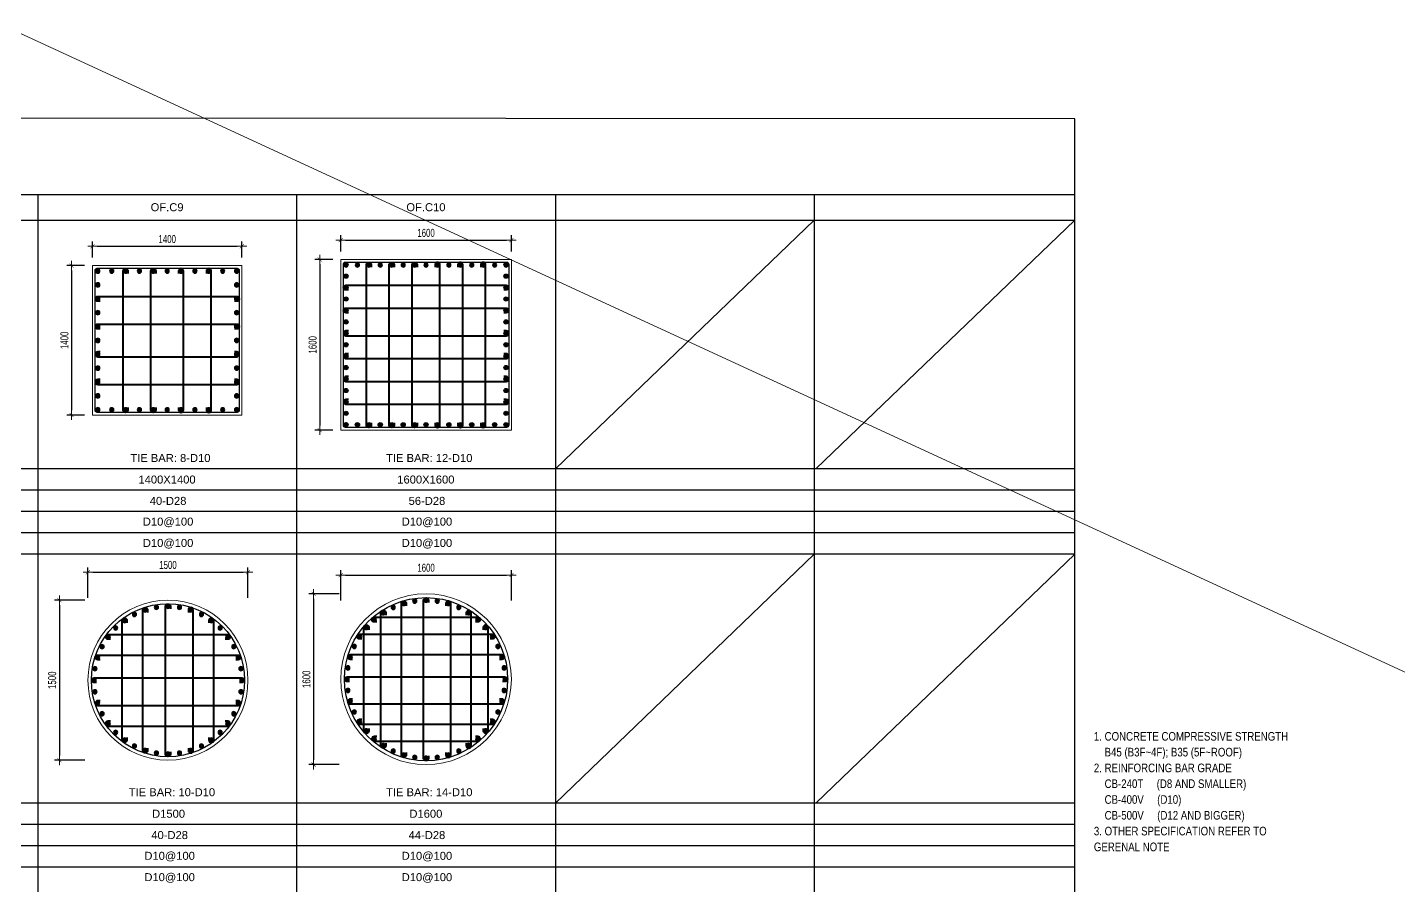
# Model space of a CAD drawing. Header units: millimetres. Extents: x 49323 to 406889, y -6102 to 181761.
# Drawn here: x 341986 to 354837, y 77415 to 85459 of the extents above; entities that cross this region are included whole.
import ezdxf
from ezdxf.enums import TextEntityAlignment as Align

# ---------------------------------------------------------------- set-up
doc = ezdxf.new("R2010")
doc.units = ezdxf.units.MM
doc.linetypes.add('CENTER2', pattern=[1.125, 0.75, -0.125, 0.125, -0.125])
doc.layers.get('Defpoints').update_dxf_attribs({"color": 151, "lineweight": 9})
for name, color, linetype in [('2', 2, 'Continuous'), ('A-ANNO-LEAD', 4, 'Continuous'), ('CEN', 1, 'CENTER2'), ('STL', 3, 'Continuous'), ('TIT1', 3, 'Continuous')]:
    doc.layers.add(name, color=color, linetype=linetype)
for name, color, linetype, lineweight in [('NDC_S_CONTINUOUS', 3, 'Continuous', 20), ('NDC_S_DIM', 1, 'Continuous', 15), ('NDC_S_STIRRUP', 4, 'Continuous', 40)]:
    doc.layers.add(name, color=color, linetype=linetype, lineweight=lineweight)
doc.styles.add('ARIAL', font='arial.ttf', dxfattribs={"width": 0.8})
doc.styles.add('NDC_ARIAL', font='arial.ttf', dxfattribs={"width": 0.85})
doc.styles.add('NDC_DIM', font='', dxfattribs={"width": 0.75})
doc.styles.get('NDC_DIM').set_extended_font_data('Dotum')
doc.dimstyles.new('NDC_dim_30', dxfattribs={"dimscale": 30, "dimtxt": 2.5, "dimasz": 1.5, "dimexe": 1.5, "dimexo": 2.5, "dimgap": 1, "dimtad": 1, "dimdec": 0, "dimzin": 0, "dimdsep": 46, "dimtxsty": 'NDC_DIM', "dimblk": 'DIMMARK', "dimcen": 0.09, "dimdle": 1.2, "dimclrd": 1, "dimclre": 1, "dimclrt": 3, "dimadec": 0, "dimazin": 0, "dimtfac": 1, "dimtdec": 0, "dimtix": 1, "dimtofl": 0, "dimtmove": 0, "dimatfit": 3, "dimfxl": 8, "dimfxlon": 1, "dimtolj": 1, "dimtzin": 0, "dimarcsym": 0})

# ---------------------------------------------------------------- blocks, each defined once
blk = doc.blocks.new('GN')
at = {"layer": 'TIT1', "insert": (0, 0), "char_height": 81, "width": 1996.3, "attachment_point": 1, "line_spacing_factor": 1.096296, "style": 'ARIAL'}
blk.add_mtext('\\A1;1. CONCRETE COMPRESSIVE STRENGTH\\P    B45 (B3F~4F); B35 (5F~ROOF)\\P2. REINFORCING BAR GRADE\\P    CB-240T     (D8 AND SMALLER)\\P    CB-400V     (D10)\\P    CB-500V     (D12 AND BIGGER)\\P3. OTHER SPECIFICATION REFER TO GERENAL NOTE ', dxfattribs=at)
blk = doc.blocks.new('8')
at = {"layer": '2'}
blk.add_hatch(color=256, dxfattribs=at).paths.add_polyline_path([(20, 0, 0.386127), (2, 20), (-2, 20, 0.386127), (-20, 0, 1)])
blk.add_circle((0, 0), 20, dxfattribs=at)
blk = doc.blocks.new('5')
at = {"layer": 'CEN', "rotation": 180}
blk.add_blockref('8', (0, 0), dxfattribs=at)
blk = doc.blocks.new('*U1867')
at = {"layer": 'STL', "xscale": -1}
blk.add_blockref('5', (0, 0), dxfattribs=at)
blk = doc.blocks.new('*U1868')
at = {"layer": 'NDC_S_DIM', "color": 0, "linetype": 'ByBlock', "lineweight": -2, "transparency": 16777216}
for p, rotation in [((295926, 68507), 18.00000000000001), ((296032, 68532), 8.999999999999943), ((296248, 68532), 351.0000000000001), ((296354, 68507), 342.0000000000001), ((295733, 68408), 36), ((295826, 68465), 27.00000000000001), ((296454, 68465), 333), ((296547, 68408), 324), ((295580, 68255), 54), ((295650, 68338), 45.00000000000001), ((296629, 68338), 315), ((296700, 68255), 306), ((295523, 68163), 63), ((296757, 68163), 297), ((295481, 68062), 72), ((296798, 68062), 288), ((295448, 67848), 90), ((295456, 67957), 81), ((296823, 67957), 279), ((296832, 67848), 270), ((295456, 67740), 99.00000000000001), ((296823, 67740), 261), ((295481, 67634), 108), ((296798, 67634), 252), ((295523, 67534), 117), ((295580, 67441), 126), ((296700, 67441), 234), ((296757, 67534), 243), ((295650, 67359), 135), ((296629, 67359), 225.0000000000001), ((295733, 67288), 144), ((295826, 67232), 153), ((295926, 67190), 162.0000000000001), ((296354, 67190), 197.9999999999999), ((296454, 67232), 207), ((296547, 67288), 216), ((296032, 67165), 171), ((296140, 67156), 180), ((296248, 67165), 189)]:
    blk.add_blockref('*U1867', p, dxfattribs=dict(at, rotation=rotation))
blk.add_blockref('*U1867', (296140, 68541), dxfattribs=at)
blk = doc.blocks.new('DIMMARK')
at = {"layer": 'NDC_S_DIM', "color": 1}
blk.add_line((-1.5, 0), (1, 0), dxfattribs=at)
at = {"layer": 'NDC_S_DIM', "color": 2, "const_width": 0.1}
blk.add_lwpolyline([(-0.42, -0.42), (0.42, 0.42)], dxfattribs=at)
blk = doc.blocks.new('*D1915')
at = {"layer": 'Defpoints', "color": 0, "ltscale": 40, "transparency": 16777216}
for p in [(344053, 80352), (342553, 79340), (344053, 79340)]:
    blk.add_point(p, dxfattribs=at)
at = {"layer": 'NDC_S_DIM', "color": 1, "lineweight": -2, "ltscale": 40, "transparency": 16777216}
for p, q in [((342553, 80112), (342553, 80397)), ((342598, 80352), (344008, 80352)), ((344053, 80112), (344053, 80397))]:
    blk.add_line(p, q, dxfattribs=at)
at = {"layer": 'NDC_S_DIM', "color": 1, "lineweight": -2, "ltscale": 40, "transparency": 16777216, "xscale": 45, "yscale": 45, "zscale": 45, "rotation": 180}
blk.add_blockref('DIMMARK', (342553, 80352), dxfattribs=at)
at = {"layer": 'NDC_S_DIM', "color": 1, "lineweight": -2, "ltscale": 40, "transparency": 16777216, "xscale": 45, "yscale": 45, "zscale": 45}
blk.add_blockref('DIMMARK', (344053, 80352), dxfattribs=at)
at = {"layer": 'NDC_S_DIM', "color": 3, "ltscale": 40, "transparency": 16777216, "insert": (343303, 80420), "char_height": 75, "attachment_point": 5, "style": 'NDC_DIM'}
blk.add_mtext('\\A1;1500', dxfattribs=at)
blk = doc.blocks.new('*D1916')
at = {"layer": 'Defpoints', "color": 0, "ltscale": 40, "transparency": 16777216}
for p in [(343303, 80090), (342285, 78590), (343303, 78590)]:
    blk.add_point(p, dxfattribs=at)
at = {"layer": 'NDC_S_DIM', "color": 1, "lineweight": -2, "ltscale": 40, "transparency": 16777216}
for p, q in [((342525, 80090), (342240, 80090)), ((342285, 80045), (342285, 78635)), ((342525, 78590), (342240, 78590))]:
    blk.add_line(p, q, dxfattribs=at)
at = {"layer": 'NDC_S_DIM', "color": 1, "lineweight": -2, "ltscale": 40, "transparency": 16777216, "xscale": 45, "yscale": 45, "zscale": 45}
for p, rotation in [((342285, 80090), 90), ((342285, 78590), 270)]:
    blk.add_blockref('DIMMARK', p, dxfattribs=dict(at, rotation=rotation))
at = {"layer": 'NDC_S_DIM', "color": 3, "ltscale": 40, "transparency": 16777216, "insert": (342218, 79340), "char_height": 75, "attachment_point": 5, "rotation": 90, "style": 'NDC_DIM'}
blk.add_mtext('\\A1;1500', dxfattribs=at)
blk = doc.blocks.new('*D1917')
at = {"layer": 'Defpoints', "color": 0, "ltscale": 40, "transparency": 16777216}
for p in [(343996, 83408), (342596, 83226), (343996, 83226)]:
    blk.add_point(p, dxfattribs=at)
at = {"layer": 'NDC_S_DIM', "color": 1, "lineweight": -2, "ltscale": 40, "transparency": 16777216}
for p, q in [((342596, 83301), (342596, 83453)), ((342641, 83408), (343951, 83408)), ((343996, 83301), (343996, 83453))]:
    blk.add_line(p, q, dxfattribs=at)
at = {"layer": 'NDC_S_DIM', "color": 1, "lineweight": -2, "ltscale": 40, "transparency": 16777216, "xscale": 45, "yscale": 45, "zscale": 45, "rotation": 180}
blk.add_blockref('DIMMARK', (342596, 83408), dxfattribs=at)
at = {"layer": 'NDC_S_DIM', "color": 1, "lineweight": -2, "ltscale": 40, "transparency": 16777216, "xscale": 45, "yscale": 45, "zscale": 45}
blk.add_blockref('DIMMARK', (343996, 83408), dxfattribs=at)
at = {"layer": 'NDC_S_DIM', "color": 3, "ltscale": 40, "transparency": 16777216, "insert": (343296, 83475), "char_height": 75, "attachment_point": 5, "style": 'NDC_DIM'}
blk.add_mtext('\\A1;1400', dxfattribs=at)
blk = doc.blocks.new('*D1918')
at = {"layer": 'Defpoints', "color": 0, "ltscale": 40, "transparency": 16777216}
for p in [(342596, 83226), (342400, 81826), (342596, 81826)]:
    blk.add_point(p, dxfattribs=at)
at = {"layer": 'NDC_S_DIM', "color": 1, "lineweight": -2, "ltscale": 40, "transparency": 16777216}
for p, q in [((342521, 83226), (342355, 83226)), ((342400, 83181), (342400, 81871)), ((342521, 81826), (342355, 81826))]:
    blk.add_line(p, q, dxfattribs=at)
at = {"layer": 'NDC_S_DIM', "color": 1, "lineweight": -2, "ltscale": 40, "transparency": 16777216, "xscale": 45, "yscale": 45, "zscale": 45}
for p, rotation in [((342400, 83226), 90), ((342400, 81826), 270)]:
    blk.add_blockref('DIMMARK', p, dxfattribs=dict(at, rotation=rotation))
at = {"layer": 'NDC_S_DIM', "color": 3, "ltscale": 40, "transparency": 16777216, "insert": (342333, 82526), "char_height": 75, "attachment_point": 5, "rotation": 90, "style": 'NDC_DIM'}
blk.add_mtext('\\A1;1400', dxfattribs=at)
blk = doc.blocks.new('*U1845')
at = {"layer": 'STL', "xscale": -1, "rotation": 270}
blk.add_blockref('5', (0, 0), dxfattribs=at)
blk = doc.blocks.new('*U1846')
at = {"layer": 'NDC_S_DIM', "color": 0, "linetype": 'ByBlock', "lineweight": -2, "transparency": 16777216}
for p in [(306344, 79984), (306474, 79984), (306604, 79984), (306734, 79984), (306864, 79984), (306994, 79984), (307124, 79984), (307254, 79984), (307384, 79984), (307514, 79984), (307644, 79984)]:
    blk.add_blockref('*U1845', p, dxfattribs=at)
blk = doc.blocks.new('*U1847')
at = {"layer": 'STL', "xscale": -1, "rotation": 270}
blk.add_blockref('5', (0, 0), dxfattribs=at)
blk = doc.blocks.new('*U1848')
at = {"layer": 'NDC_S_DIM', "color": 0, "linetype": 'ByBlock', "lineweight": -2, "transparency": 16777216}
for p in [(306344, 79984), (306474, 79984), (306604, 79984), (306734, 79984), (306864, 79984), (306994, 79984), (307124, 79984), (307254, 79984), (307384, 79984), (307514, 79984), (307644, 79984)]:
    blk.add_blockref('*U1847', p, dxfattribs=at)
blk = doc.blocks.new('*U1849')
at = {"layer": 'STL', "xscale": -1, "rotation": 270}
blk.add_blockref('5', (0, 0), dxfattribs=at)
blk = doc.blocks.new('*U1850')
at = {"layer": 'NDC_S_DIM', "color": 0, "linetype": 'ByBlock', "lineweight": -2, "transparency": 16777216}
for p in [(306344, 79984), (306474, 79984), (306604, 79984), (306734, 79984), (306864, 79984), (306994, 79984), (307124, 79984), (307254, 79984), (307384, 79984), (307514, 79984), (307644, 79984)]:
    blk.add_blockref('*U1849', p, dxfattribs=at)
blk = doc.blocks.new('*U1851')
at = {"layer": 'STL', "xscale": -1, "rotation": 270}
blk.add_blockref('5', (0, 0), dxfattribs=at)
blk = doc.blocks.new('*U1852')
at = {"layer": 'NDC_S_DIM', "color": 0, "linetype": 'ByBlock', "lineweight": -2, "transparency": 16777216}
for p in [(306344, 79984), (306474, 79984), (306604, 79984), (306734, 79984), (306864, 79984), (306994, 79984), (307124, 79984), (307254, 79984), (307384, 79984), (307514, 79984), (307644, 79984)]:
    blk.add_blockref('*U1851', p, dxfattribs=at)
blk = doc.blocks.new('*U1869')
at = {"layer": 'STL', "xscale": -1}
blk.add_blockref('5', (0, 0), dxfattribs=at)
blk = doc.blocks.new('*U1870')
at = {"layer": 'NDC_S_DIM', "color": 0, "linetype": 'ByBlock', "lineweight": -2, "transparency": 16777216}
for p, rotation in [((295740, 68471), 32.72727272727273), ((295832, 68521), 24.54545454545455), ((295931, 68558), 16.36363636363635), ((296034, 68581), 8.181818181818112), ((296245, 68581), 351.8181818181819), ((296348, 68558), 343.6363636363637), ((296447, 68521), 335.4545454545455), ((296540, 68471), 327.2727272727273), ((295655, 68408), 40.90909090909091), ((296624, 68408), 319.0909090909092), ((295517, 68248), 57.27272727272731), ((295581, 68333), 49.09090909090912), ((296699, 68333), 310.9090909090909), ((296762, 68248), 302.7272727272727), ((295467, 68156), 65.45454545454547), ((296813, 68156), 294.5454545454546), ((295430, 68057), 73.63636363636364), ((296850, 68057), 286.3636363636364), ((295400, 67848), 90), ((295407, 67954), 81.81818181818183), ((296872, 67954), 278.1818181818182), ((296880, 67848), 270), ((295407, 67743), 98.1818181818182), ((296872, 67743), 261.8181818181818), ((295430, 67640), 106.3636363636363), ((296850, 67640), 253.6363636363637), ((295467, 67541), 114.5454545454546), ((295517, 67448), 122.7272727272727), ((296762, 67448), 237.2727272727273), ((296813, 67541), 245.4545454545454), ((295581, 67364), 130.9090909090909), ((296699, 67364), 229.0909090909092), ((295655, 67289), 139.0909090909091), ((295740, 67226), 147.2727272727273), ((296540, 67226), 212.7272727272727), ((296624, 67289), 220.9090909090909), ((295832, 67175), 155.4545454545455), ((295931, 67138), 163.6363636363637), ((296034, 67116), 171.8181818181819), ((296140, 67108), 180), ((296245, 67116), 188.1818181818181), ((296348, 67138), 196.3636363636364), ((296447, 67175), 204.5454545454546)]:
    blk.add_blockref('*U1869', p, dxfattribs=dict(at, rotation=rotation))
blk.add_blockref('*U1869', (296140, 68588), dxfattribs=at)
blk = doc.blocks.new('*D1897')
at = {"layer": 'Defpoints', "color": 0, "ltscale": 40, "transparency": 16777216}
for p in [(346522, 80326), (344922, 79349), (346522, 79349)]:
    blk.add_point(p, dxfattribs=at)
at = {"layer": 'NDC_S_DIM', "color": 1, "lineweight": -2, "ltscale": 40, "transparency": 16777216}
for p, q in [((344922, 80086), (344922, 80371)), ((344967, 80326), (346477, 80326)), ((346522, 80086), (346522, 80371))]:
    blk.add_line(p, q, dxfattribs=at)
at = {"layer": 'NDC_S_DIM', "color": 1, "lineweight": -2, "ltscale": 40, "transparency": 16777216, "xscale": 45, "yscale": 45, "zscale": 45, "rotation": 180}
blk.add_blockref('DIMMARK', (344922, 80326), dxfattribs=at)
at = {"layer": 'NDC_S_DIM', "color": 1, "lineweight": -2, "ltscale": 40, "transparency": 16777216, "xscale": 45, "yscale": 45, "zscale": 45}
blk.add_blockref('DIMMARK', (346522, 80326), dxfattribs=at)
at = {"layer": 'NDC_S_DIM', "color": 3, "ltscale": 40, "transparency": 16777216, "insert": (345722, 80394), "char_height": 75, "attachment_point": 5, "style": 'NDC_DIM'}
blk.add_mtext('\\A1;1600', dxfattribs=at)
blk = doc.blocks.new('*D1898')
at = {"layer": 'Defpoints', "color": 0, "ltscale": 40, "transparency": 16777216}
for p in [(345722, 80149), (344668, 78549), (345722, 78549)]:
    blk.add_point(p, dxfattribs=at)
at = {"layer": 'NDC_S_DIM', "color": 1, "lineweight": -2, "ltscale": 40, "transparency": 16777216}
for p, q in [((344908, 80149), (344623, 80149)), ((344668, 80104), (344668, 78594)), ((344908, 78549), (344623, 78549))]:
    blk.add_line(p, q, dxfattribs=at)
at = {"layer": 'NDC_S_DIM', "color": 1, "lineweight": -2, "ltscale": 40, "transparency": 16777216, "xscale": 45, "yscale": 45, "zscale": 45}
for p, rotation in [((344668, 80149), 90), ((344668, 78549), 270)]:
    blk.add_blockref('DIMMARK', p, dxfattribs=dict(at, rotation=rotation))
at = {"layer": 'NDC_S_DIM', "color": 3, "ltscale": 40, "transparency": 16777216, "insert": (344601, 79349), "char_height": 75, "attachment_point": 5, "rotation": 90, "style": 'NDC_DIM'}
blk.add_mtext('\\A1;1600', dxfattribs=at)
blk = doc.blocks.new('*D1899')
at = {"layer": 'Defpoints', "color": 0, "ltscale": 40, "transparency": 16777216}
for p in [(346522, 83466), (344922, 83284), (346522, 83284)]:
    blk.add_point(p, dxfattribs=at)
at = {"layer": 'NDC_S_DIM', "color": 1, "lineweight": -2, "ltscale": 40, "transparency": 16777216}
for p, q in [((344922, 83359), (344922, 83511)), ((344967, 83466), (346477, 83466)), ((346522, 83359), (346522, 83511))]:
    blk.add_line(p, q, dxfattribs=at)
at = {"layer": 'NDC_S_DIM', "color": 1, "lineweight": -2, "ltscale": 40, "transparency": 16777216, "xscale": 45, "yscale": 45, "zscale": 45, "rotation": 180}
blk.add_blockref('DIMMARK', (344922, 83466), dxfattribs=at)
at = {"layer": 'NDC_S_DIM', "color": 1, "lineweight": -2, "ltscale": 40, "transparency": 16777216, "xscale": 45, "yscale": 45, "zscale": 45}
blk.add_blockref('DIMMARK', (346522, 83466), dxfattribs=at)
at = {"layer": 'NDC_S_DIM', "color": 3, "ltscale": 40, "transparency": 16777216, "insert": (345722, 83533), "char_height": 75, "attachment_point": 5, "style": 'NDC_DIM'}
blk.add_mtext('\\A1;1600', dxfattribs=at)
blk = doc.blocks.new('*D1900')
at = {"layer": 'Defpoints', "color": 0, "ltscale": 40, "transparency": 16777216}
for p in [(344922, 83284), (344726, 81684), (344922, 81684)]:
    blk.add_point(p, dxfattribs=at)
at = {"layer": 'NDC_S_DIM', "color": 1, "lineweight": -2, "ltscale": 40, "transparency": 16777216}
for p, q in [((344847, 83284), (344681, 83284)), ((344726, 83239), (344726, 81729)), ((344847, 81684), (344681, 81684))]:
    blk.add_line(p, q, dxfattribs=at)
at = {"layer": 'NDC_S_DIM', "color": 1, "lineweight": -2, "ltscale": 40, "transparency": 16777216, "xscale": 45, "yscale": 45, "zscale": 45}
for p, rotation in [((344726, 83284), 90), ((344726, 81684), 270)]:
    blk.add_blockref('DIMMARK', p, dxfattribs=dict(at, rotation=rotation))
at = {"layer": 'NDC_S_DIM', "color": 3, "ltscale": 40, "transparency": 16777216, "insert": (344659, 82484), "char_height": 75, "attachment_point": 5, "rotation": 90, "style": 'NDC_DIM'}
blk.add_mtext('\\A1;1600', dxfattribs=at)
blk = doc.blocks.new('*U1859')
at = {"layer": 'STL', "xscale": -1, "rotation": 270}
blk.add_blockref('5', (0, 0), dxfattribs=at)
blk = doc.blocks.new('*U1860')
at = {"layer": 'NDC_S_DIM', "color": 0, "linetype": 'ByBlock', "lineweight": -2, "transparency": 16777216}
for p in [(308770, 80184), (308877, 80184), (308984, 80184), (309091, 80184), (309199, 80184), (309306, 80184), (309413, 80184), (309520, 80184), (309627, 80184), (309734, 80184), (309842, 80184), (309949, 80184), (310056, 80184), (310163, 80184), (310270, 80184)]:
    blk.add_blockref('*U1859', p, dxfattribs=at)
blk = doc.blocks.new('*U1853')
at = {"layer": 'STL', "xscale": -1, "rotation": 270}
blk.add_blockref('5', (0, 0), dxfattribs=at)
blk = doc.blocks.new('*U1854')
at = {"layer": 'NDC_S_DIM', "color": 0, "linetype": 'ByBlock', "lineweight": -2, "transparency": 16777216}
for p in [(308770, 80184), (308877, 80184), (308984, 80184), (309091, 80184), (309199, 80184), (309306, 80184), (309413, 80184), (309520, 80184), (309627, 80184), (309734, 80184), (309842, 80184), (309949, 80184), (310056, 80184), (310163, 80184), (310270, 80184)]:
    blk.add_blockref('*U1853', p, dxfattribs=at)
blk = doc.blocks.new('*U1855')
at = {"layer": 'STL', "xscale": -1, "rotation": 270}
blk.add_blockref('5', (0, 0), dxfattribs=at)
blk = doc.blocks.new('*U1856')
at = {"layer": 'NDC_S_DIM', "color": 0, "linetype": 'ByBlock', "lineweight": -2, "transparency": 16777216}
for p in [(308770, 80184), (308877, 80184), (308984, 80184), (309091, 80184), (309199, 80184), (309306, 80184), (309413, 80184), (309520, 80184), (309627, 80184), (309734, 80184), (309842, 80184), (309949, 80184), (310056, 80184), (310163, 80184), (310270, 80184)]:
    blk.add_blockref('*U1855', p, dxfattribs=at)
blk = doc.blocks.new('*U1857')
at = {"layer": 'STL', "xscale": -1, "rotation": 270}
blk.add_blockref('5', (0, 0), dxfattribs=at)
blk = doc.blocks.new('*U1858')
at = {"layer": 'NDC_S_DIM', "color": 0, "linetype": 'ByBlock', "lineweight": -2, "transparency": 16777216}
for p in [(308770, 80184), (308877, 80184), (308984, 80184), (309091, 80184), (309199, 80184), (309306, 80184), (309413, 80184), (309520, 80184), (309627, 80184), (309734, 80184), (309842, 80184), (309949, 80184), (310056, 80184), (310163, 80184), (310270, 80184)]:
    blk.add_blockref('*U1857', p, dxfattribs=at)

msp = doc.modelspace()

# ---------------------------------------------------------------- linework, layer by layer
at = {"layer": 'A-ANNO-LEAD'}
msp.add_lwpolyline([(330466.4, 67994), (351801.4, 67980.8), (351801.4, 84600.8), (330466.4, 84614)], close=True, dxfattribs=at)
at = {"layer": 'Defpoints', "ltscale": 40}
msp.add_line((302635, 103524.5), (380959.6, 67394), dxfattribs=at)
at = {"layer": 'NDC_S_CONTINUOUS', "ltscale": 70}
for points in [[(346521.8, 83284), (346521.8, 81684), (344921.8, 81684), (344921.8, 83284), (346521.8, 83284)], [(343995.7, 83226), (343995.7, 81826), (342595.7, 81826), (342595.7, 83226), (343995.7, 83226)]]:
    msp.add_lwpolyline(points, dxfattribs=at)
for centre, radius in [((343302.9, 79339.7), 750), ((345721.8, 79349.3), 800)]:
    msp.add_circle(centre, radius, dxfattribs=at)
at = {"layer": 'NDC_S_STIRRUP', "lineweight": -2, "ltscale": 1000}
for points in [[(343970.7, 83181), (343970.7, 81871, -0.4142136), (343950.7, 81851), (342640.7, 81851, -0.4142136), (342620.7, 81871), (342620.7, 83181, -0.4142136), (342640.7, 83201), (343950.7, 83201, -0.4142136)], [(346496.8, 83239), (346496.8, 81729, -0.4142136), (346476.8, 81709), (344966.8, 81709, -0.4142136), (344946.8, 81729), (344946.8, 83239, -0.4142136), (344966.8, 83259), (346476.8, 83259, -0.4142136)]]:
    msp.add_lwpolyline(points, format="xyb", close=True, dxfattribs=at)
at = {"layer": 'NDC_S_STIRRUP'}
for points in [[(342928, 81895.7), (342928, 81873.5, -1), (342883, 81873.5), (342883, 83175.5, -1), (342928, 83175.5), (342928, 83153.4)], [(343188.1, 81895.7), (343188.1, 81873.5, -1), (343143.1, 81873.5), (343143.1, 83175.5, -1), (343188.1, 83175.5), (343188.1, 83153.4)], [(343403.2, 81895.7), (343403.2, 81873.5, 1), (343448.2, 81873.5), (343448.2, 83175.5, 1), (343403.2, 83175.5), (343403.2, 83153.4)], [(343663.3, 81895.7), (343663.3, 81873.5, 1), (343708.3, 81873.5), (343708.3, 83175.5, 1), (343663.3, 83175.5), (343663.3, 83153.4)], [(345208.4, 81753.6), (345208.4, 81731.4, -1), (345163.4, 81731.4), (345163.4, 83233.5, -1), (345208.4, 83233.5), (345208.4, 83211.3)], [(345422.7, 81753.6), (345422.7, 81731.4, -1), (345377.7, 81731.4), (345377.7, 83233.5, -1), (345422.7, 83233.5), (345422.7, 83211.3)], [(345637.1, 81753.6), (345637.1, 81731.4, -1), (345592.1, 81731.4), (345592.1, 83233.5, -1), (345637.1, 83233.5), (345637.1, 83211.3)], [(345806.4, 81753.6), (345806.4, 81731.4, 1), (345851.5, 81731.4), (345851.5, 83233.5, 1), (345806.4, 83233.5), (345806.4, 83211.3)], [(346020.8, 81753.6), (346020.8, 81731.4, 1), (346065.8, 81731.4), (346065.8, 83233.5, 1), (346020.8, 83233.5), (346020.8, 83211.3)], [(346235.1, 81753.6), (346235.1, 81731.4, 1), (346280.2, 81731.4), (346280.2, 83233.5, 1), (346235.1, 83233.5), (346235.1, 83211.3)], [(344993.7, 82998.1), (344971.5, 82998.1, -1), (344971.5, 83043.1), (346473.6, 83043.1, -1), (346473.6, 82998.1), (346451.4, 82998.1)], [(342667.6, 82892.9), (342645.4, 82892.9, -1), (342645.4, 82938), (343947.5, 82938, -1), (343947.5, 82892.9), (343925.3, 82892.9)], [(344993.7, 82783.7), (344971.5, 82783.7, -1), (344971.5, 82828.7), (346473.6, 82828.7, -1), (346473.6, 82783.7), (346451.4, 82783.7)], [(342667.6, 82632.8), (342645.4, 82632.8, -1), (342645.4, 82677.9), (343947.5, 82677.9, -1), (343947.5, 82632.8), (343925.3, 82632.8)], [(344993.7, 82614.4), (344971.5, 82614.4, 1), (344971.5, 82569.3), (346473.6, 82569.3, 1), (346473.6, 82614.4), (346451.4, 82614.4)], [(342667.6, 82417.8), (342645.4, 82417.8, 1), (342645.4, 82372.8), (343947.5, 82372.8, 1), (343947.5, 82417.8), (343925.3, 82417.8)], [(344993.7, 82400), (344971.5, 82400, 1), (344971.5, 82355), (346473.6, 82355, 1), (346473.6, 82400), (346451.4, 82400)], [(342667.6, 82157.7), (342645.4, 82157.7, 1), (342645.4, 82112.7), (343947.5, 82112.7, 1), (343947.5, 82157.7), (343925.3, 82157.7)], [(344993.7, 82185.7), (344971.5, 82185.7, 1), (344971.5, 82140.6), (346473.6, 82140.6, 1), (346473.6, 82185.7), (346451.4, 82185.7)], [(344993.7, 81971.3), (344971.5, 81971.3, 1), (344971.5, 81926.3), (346473.6, 81926.3, 1), (346473.6, 81971.3), (346451.4, 81971.3)], [(345535.8, 78661.4), (345535.8, 78639.3, -1), (345490.8, 78639.3), (345490.8, 80059.3, -1), (345535.8, 80059.3), (345535.8, 80037.2)], [(345744.3, 78631.4), (345744.3, 78609.3, -1), (345699.3, 78609.3), (345699.3, 80089.3, -1), (345744.3, 80089.3), (345744.3, 80067.1)], [(345907.7, 78661.4), (345907.7, 78639.3, 1), (345952.8, 78639.3), (345952.8, 80059.3, 1), (345907.7, 80059.3), (345907.7, 80037.2)], [(343111.5, 78703.5), (343111.5, 78681.4, -1), (343066.5, 78681.4), (343066.5, 79998, -1), (343111.5, 79998), (343111.5, 79975.9)], [(343325.4, 78669.7), (343325.4, 78647.5, -1), (343280.4, 78647.5), (343280.4, 80031.9, -1), (343325.4, 80031.9), (343325.4, 80009.8)], [(343494.3, 78703.5), (343494.3, 78681.4, 1), (343539.3, 78681.4), (343539.3, 79998, 1), (343494.3, 79998), (343494.3, 79975.9)], [(345344.2, 78748.9), (345344.2, 78726.8, -1), (345299.2, 78726.8), (345299.2, 79971.8, -1), (345344.2, 79971.8), (345344.2, 79949.7)], [(346099.3, 78748.9), (346099.3, 78726.8, 1), (346144.4, 78726.8), (346144.4, 79971.8, 1), (346099.3, 79971.8), (346099.3, 79949.7)], [(342918.5, 78801.9), (342918.5, 78779.7, -1), (342873.5, 78779.7), (342873.5, 79899.7, -1), (342918.5, 79899.7), (342918.5, 79877.6)], [(343687.2, 78801.9), (343687.2, 78779.7, 1), (343732.2, 78779.7), (343732.2, 79899.7, 1), (343687.2, 79899.7), (343687.2, 79877.6)], [(345185, 78886.8), (345185, 78864.7, -1), (345140, 78864.7), (345140, 79833.9, -1), (345185, 79833.9), (345185, 79811.7)], [(345259.3, 79886), (345237.2, 79886, -1), (345237.2, 79931.1), (346206.4, 79931.1, -1), (346206.4, 79886), (346184.2, 79886)], [(346258.5, 78886.8), (346258.5, 78864.7, 1), (346303.5, 78864.7), (346303.5, 79833.9, 1), (346258.5, 79833.9), (346258.5, 79811.7)], [(342765, 79724.1), (342742.9, 79724.1, -1), (342742.9, 79769.1), (343862.9, 79769.1, -1), (343862.9, 79724.1), (343840.7, 79724.1)], [(345121.4, 79726.9), (345099.2, 79726.9, -1), (345099.2, 79771.9), (346344.3, 79771.9, -1), (346344.3, 79726.9), (346322.2, 79726.9)], [(342666.7, 79531.1), (342644.6, 79531.1, -1), (342644.6, 79576.1), (343961.2, 79576.1, -1), (343961.2, 79531.1), (343939, 79531.1)], [(345033.9, 79535.3), (345011.7, 79535.3, -1), (345011.7, 79580.3), (346431.8, 79580.3, -1), (346431.8, 79535.3), (346409.7, 79535.3)], [(342632.8, 79317.2), (342610.7, 79317.2, -1), (342610.7, 79362.2), (343995.1, 79362.2, -1), (343995.1, 79317.2), (343972.9, 79317.2)], [(345003.9, 79326.8), (344981.8, 79326.8, -1), (344981.8, 79371.8), (346461.8, 79371.8, -1), (346461.8, 79326.8), (346439.6, 79326.8)], [(345033.9, 79163.3), (345011.7, 79163.3, 1), (345011.7, 79118.3), (346431.8, 79118.3, 1), (346431.8, 79163.3), (346409.7, 79163.3)], [(342666.7, 79148.3), (342644.6, 79148.3, 1), (342644.6, 79103.3), (343961.2, 79103.3, 1), (343961.2, 79148.3), (343939, 79148.3)], [(342765, 78955.4), (342742.9, 78955.4, 1), (342742.9, 78910.3), (343862.9, 78910.3, 1), (343862.9, 78955.4), (343840.7, 78955.4)], [(345121.4, 78971.7), (345099.2, 78971.7, 1), (345099.2, 78926.7), (346344.3, 78926.7, 1), (346344.3, 78971.7), (346322.2, 78971.7)], [(345259.3, 78812.5), (345237.2, 78812.5, 1), (345237.2, 78767.5), (346206.4, 78767.5, 1), (346206.4, 78812.5), (346184.2, 78812.5)]]:
    msp.add_lwpolyline(points, format="xyb", dxfattribs=at)
at = {"layer": 'NDC_S_STIRRUP', "lineweight": -2, "ltscale": 1000}
for centre, radius in [((345721.8, 79349.3), 765), ((343302.9, 79339.7), 717.2)]:
    msp.add_circle(centre, radius, dxfattribs=at)
at = {"layer": 'TIT1', "color": 2}
msp.add_line((330466.4, 83894), (351801.4, 83894), dxfattribs=at)
at = {"layer": 'TIT1'}
for p, q in [((342082.6, 83894), (342082.6, 67994)), ((344508.7, 83894), (344508.7, 67994)), ((346934.8, 83894), (346934.8, 67994)), ((349360.9, 83894), (349360.9, 67994)), ((330466.4, 83654), (351801.4, 83654)), ((351801.4, 80521.3), (330466.4, 80521.3))]:
    msp.add_line(p, q, dxfattribs=at)
at = {"layer": 'TIT1', "color": 8}
for p, q in [((351801.4, 81321.3), (331094.3, 81321.3)), ((351801.4, 81121.3), (331094.3, 81121.3)), ((351801.4, 80921.3), (331094.3, 80921.3)), ((351801.4, 80721.3), (331094.3, 80721.3)), ((351801.4, 78188.6), (331094.3, 78188.6)), ((351801.4, 77988.6), (331094.3, 77988.6)), ((351801.4, 77788.6), (331094.3, 77788.6)), ((351801.4, 77588.6), (331523.5, 77588.6))]:
    msp.add_line(p, q, dxfattribs=at)
for points in [[(349360.9, 83654), (346934.8, 81321.3)], [(351801.4, 83654), (349375.3, 81321.3)], [(349360.9, 80521.3), (346934.8, 78188.6)], [(351801.4, 80521.3), (349375.3, 78188.6)]]:
    msp.add_lwpolyline(points, dxfattribs=at)

# ---------------------------------------------------------------- block references
at = {"layer": 'NDC_S_DIM'}
for name, p in [('*U1846', (36301.7, 3191.3)), ('*U1860', (36201.7, 3049.2)), ('*U1848', (36301.7, 1890.8)), ('*U1870', (49582, 11500.9)), ('*U1868', (47163.1, 11491.4)), ('GN', (351981.1, 78854.5)), ('GN', (351981.1, 78854.5))]:
    msp.add_blockref(name, p, dxfattribs=at)
at = {"layer": 'NDC_S_DIM', "rotation": 90}
for name, p in [('*U1850', (422629.7, -224468.7)), ('*U1852', (423930.2, -224468.7))]:
    msp.add_blockref(name, p, dxfattribs=at)
at = {"layer": 'NDC_S_DIM', "xscale": -1}
for name, p, rotation in [('*U1856', (264787.3, -227035.4), 270), ('*U1858', (266287.7, -227035.4), 270), ('*U1854', (36201.7, 161918.7), 180)]:
    msp.add_blockref(name, p, dxfattribs=dict(at, rotation=rotation))

# ---------------------------------------------------------------- texts
at = {"layer": 'TIT1', "color": 2, "style": 'NDC_ARIAL'}
for s, p in [('OF.C9', (343294.7, 83774)), ('OF.C10', (345720.8, 83774))]:
    msp.add_text(s, height=75, dxfattribs=at).set_placement(p, align=Align.MIDDLE)
at = {"layer": 'TIT1', "style": 'NDC_ARIAL'}
for s, p in [('TIE BAR: 8-D10', (343325.9, 81423)), ('TIE BAR: 12-D10', (345752, 81423)), ('1400X1400', (343294.1, 81221.1)), ('1600X1600', (345720.2, 81221.1)), ('40-D28', (343304.2, 81021.1)), ('56-D28', (345730.3, 81021.1)), ('D10@100', (343304.2, 80821.1)), ('D10@100', (345730.3, 80821.1)), ('D10@100', (343304.2, 80621.1)), ('D10@100', (345730.3, 80621.1)), ('TIE BAR: 10-D10', (343340.3, 78290.3)), ('TIE BAR: 14-D10', (345752, 78290.3)), ('D1500', (343308.5, 78088.4)), ('D1600', (345720.2, 78088.4)), ('40-D28', (343318.6, 77888.4)), ('44-D28', (345730.3, 77888.4)), ('D10@100', (343318.6, 77688.4)), ('D10@100', (345730.3, 77688.4)), ('D10@100', (343318.6, 77488.4)), ('D10@100', (345730.3, 77488.4))]:
    msp.add_text(s, height=75, dxfattribs=at).set_placement(p, align=Align.MIDDLE)

# ---------------------------------------------------------------- dimensions: what is measured, and where the dimension line sits
at = {"layer": 'NDC_S_DIM', "ltscale": 40}
for base, p1, p2, picture, middle in [((346521.8, 83465.5), (344921.8, 83284), (346521.8, 83284), '*D1899', (345721.8, 83533.1)), ((343995.7, 83407.6), (342595.7, 83226), (343995.7, 83226), '*D1917', (343295.7, 83475.2)), ((344052.9, 80352.4), (342552.9, 79339.7), (344052.9, 79339.7), '*D1915', (343302.9, 80420)), ((346521.8, 80326.2), (344921.8, 79349.3), (346521.8, 79349.3), '*D1897', (345721.8, 80393.7))]:
    dim = msp.add_linear_dim(base=base, p1=p1, p2=p2, dimstyle='NDC_dim_30', dxfattribs=at)
    dim.commit()
    dim.dimension.update_dxf_attribs({"geometry": picture, "text_midpoint": middle})
for base, p1, p2, picture, middle in [((344726.4, 81684), (344921.8, 83284), (344921.8, 81684), '*D1900', (344658.9, 82484)), ((342400.3, 81826), (342595.7, 83226), (342595.7, 81826), '*D1918', (342332.8, 82526)), ((344668.3, 78549.3), (345721.8, 80149.3), (345721.8, 78549.3), '*D1898', (344600.7, 79349.3)), ((342285.5, 78589.7), (343302.9, 80089.7), (343302.9, 78589.7), '*D1916', (342217.9, 79339.7))]:
    dim = msp.add_linear_dim(base=base, p1=p1, p2=p2, angle=90, dimstyle='NDC_dim_30', dxfattribs=at)
    dim.commit()
    dim.dimension.update_dxf_attribs({"geometry": picture, "text_midpoint": middle})

doc.saveas('drawing.dxf')
